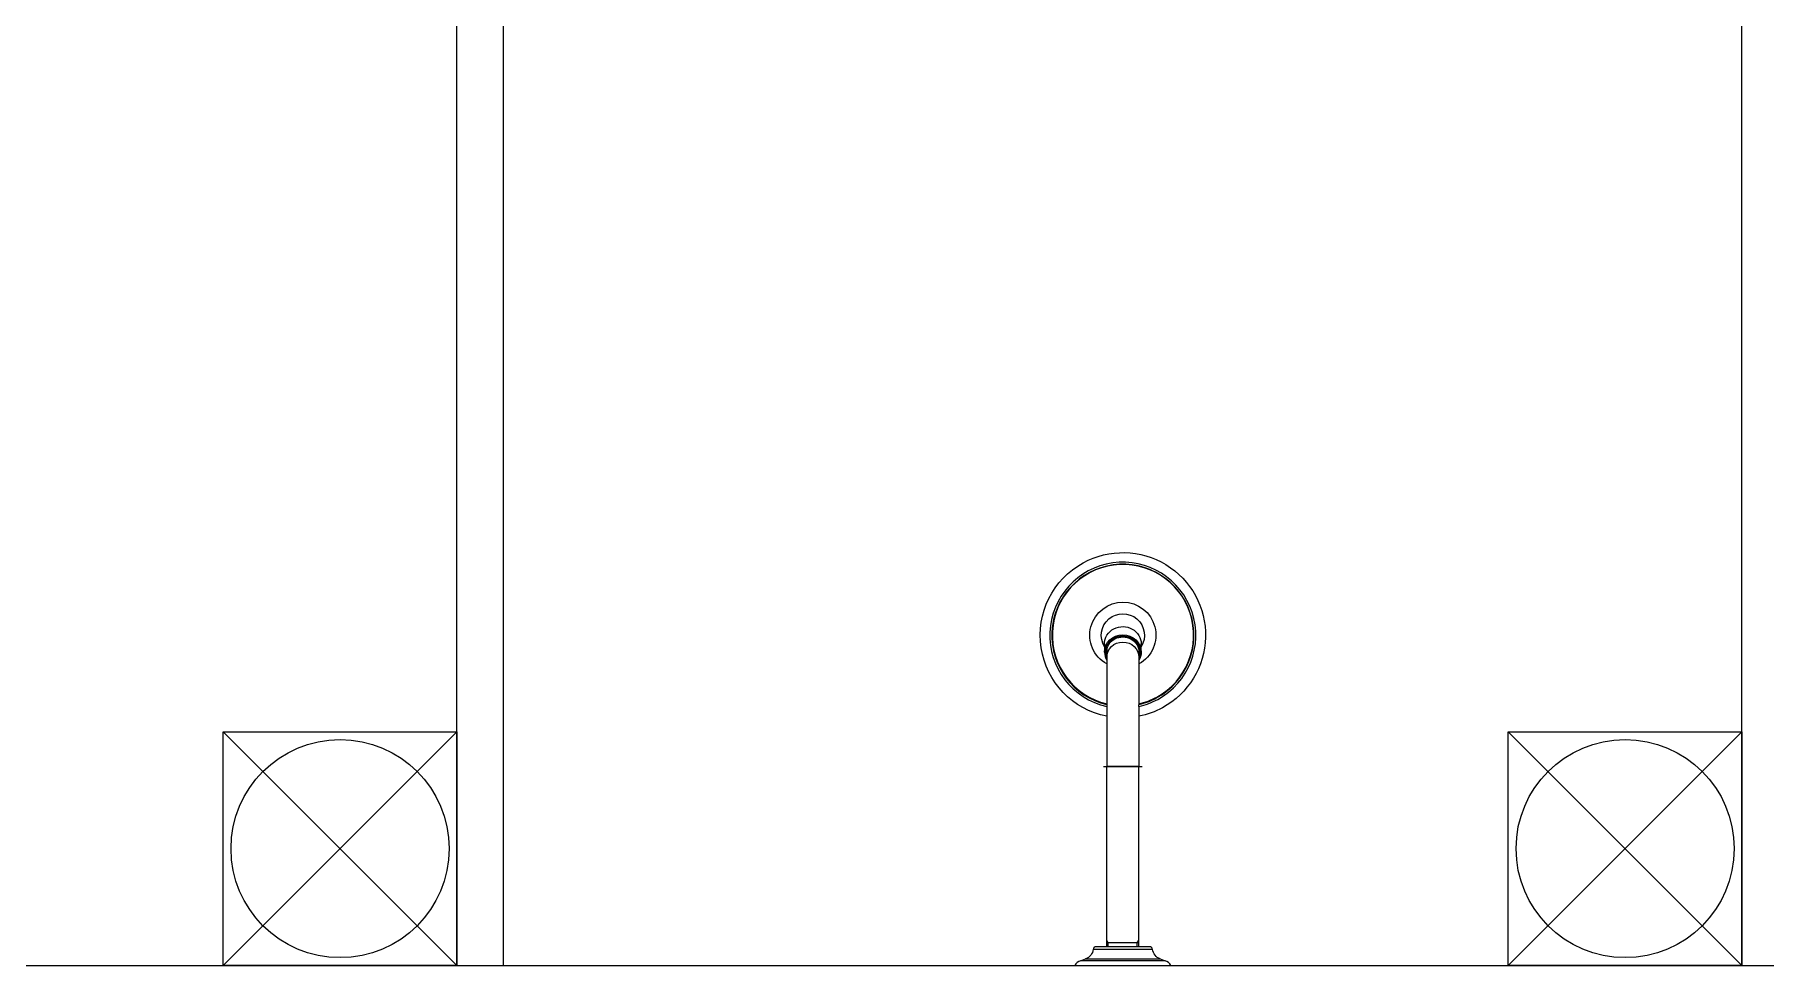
# Model space of a CAD drawing. Header units: millimetres. Extents: x 206 to 837, y 40 to 323.
# Drawn here: x 692.633 to 693.744, y 263.597 to 264.194 of the extents above; entities that cross this region are included whole.
import ezdxf

# ---------------------------------------------------------------- set-up
doc = ezdxf.new("R2010")
doc.units = ezdxf.units.MM
doc.linetypes.add('DASHDOT', pattern=[25.4, 12.7, -6.35, 0, -6.35])
doc.layers.add('I-ARQ', color=8, linetype='Continuous', lineweight=0)

msp = doc.modelspace()

# ---------------------------------------------------------------- linework, layer by layer
at = {"layer": 'I-ARQ'}
for p, q in [((692.904, 263.5968), (692.904, 264.8068)), ((692.934, 263.5968), (692.934, 264.8068)), ((693.729, 263.5968), (693.729, 264.8068)), ((692.904, 263.5968), (692.754, 263.7468)), ((692.904, 263.7468), (692.754, 263.5968)), ((692.754, 263.5968), (692.754, 263.7468)), ((692.754, 263.7468), (692.904, 263.7468)), ((692.904, 263.7468), (692.904, 263.5968)), ((693.729, 263.5968), (693.579, 263.7468)), ((693.729, 263.7468), (693.579, 263.5968)), ((693.579, 263.5968), (693.579, 263.7468)), ((693.579, 263.7468), (693.729, 263.7468)), ((693.729, 263.7468), (693.729, 263.5968)), ((689.684, 263.5968), (695.629, 263.5968)), ((692.904, 263.5968), (692.754, 263.5968)), ((693.729, 263.5968), (693.579, 263.5968))]:
    msp.add_line(p, q, dxfattribs=at)
for points in [[(693.3212, 263.7567, -0.700978), (693.3061, 263.8553, -1), (693.357, 263.7622, -0.07613), (693.3419, 263.7567)], [(693.3419, 263.763, 0.06962), (693.354, 263.7676, 5.480122), (693.3212, 263.763)], [(693.3212, 263.7903, -3.836175), (693.3419, 263.7903)], [(693.3198, 263.8014, -1.802734), (693.3433, 263.8014)], [(693.3506, 263.6071, 0.377188), (693.3486, 263.6088), (693.3144, 263.6088, 0.377188), (693.3125, 263.6071)], [(693.3125, 263.6071, -0.280777), (693.3076, 263.601)], [(693.3555, 263.601, -0.280777), (693.3506, 263.6071)]]:
    msp.add_lwpolyline(points, format="xyb", dxfattribs=at)
at = {"layer": 'I-ARQ', "ltscale": 0.06322}
for points in [[(693.3419, 263.763), (693.3419, 263.7643, 0.067971), (693.3534, 263.7687, 5.429636), (693.3212, 263.7643)], [(693.3419, 263.7903), (693.3419, 263.7647, 0.067551), (693.3533, 263.769, 5.416932), (693.3212, 263.7647)]]:
    msp.add_lwpolyline(points, format="xyb", dxfattribs=at)
at = {"layer": 'I-ARQ', "ltscale": 0.067122}
msp.add_lwpolyline([(693.3198, 263.8032), (693.3198, 263.7977, 0.128945), (693.3212, 263.7926)], format="xyb", dxfattribs=at)
at = {"layer": 'I-ARQ', "ltscale": 0.06322}
for points in [[(693.3212, 263.7998), (693.3212, 263.7903)], [(693.3419, 263.7998), (693.3419, 263.7903)], [(693.3212, 263.7903), (693.3212, 263.7567)], [(693.3419, 263.763), (693.3419, 263.7567)], [(693.3212, 263.7567), (693.3212, 263.7245)], [(693.3419, 263.7567), (693.3419, 263.7245)]]:
    msp.add_lwpolyline(points, dxfattribs=at)
at = {"layer": 'I-ARQ', "ltscale": 0.067121}
for points in [[(693.3433, 263.8014), (693.3433, 263.8032)], [(693.3433, 263.7979), (693.3433, 263.8014)]]:
    msp.add_lwpolyline(points, dxfattribs=at)
at = {"layer": 'I-ARQ', "linetype": 'DASHDOT', "ltscale": 0.30975}
msp.add_lwpolyline([(693.3191, 263.7245), (693.3439, 263.7245)], dxfattribs=at)
at = {"layer": 'I-ARQ'}
for points in [[(693.3212, 263.6088), (693.3212, 263.7245)], [(693.3419, 263.6088), (693.3419, 263.7245)]]:
    msp.add_lwpolyline(points, dxfattribs=at)
at = {"layer": 'I-ARQ', "ltscale": 0.258125}
msp.add_lwpolyline([(693.3419, 263.7245), (693.3212, 263.7245)], dxfattribs=at)
at = {"layer": 'I-ARQ', "ltscale": 0.029062}
for points in [[(693.3222, 263.6088), (693.3222, 263.6112), (693.3212, 263.613)], [(693.3408, 263.6088), (693.3408, 263.6112)]]:
    msp.add_lwpolyline(points, dxfattribs=at)
at = {"layer": 'I-ARQ', "ltscale": 0.242325}
msp.add_lwpolyline([(693.3419, 263.6112), (693.3212, 263.6112)], dxfattribs=at)
at = {"layer": 'I-ARQ', "ltscale": 0.218093}
msp.add_lwpolyline([(693.3408, 263.6112), (693.3234, 263.6112)], dxfattribs=at)
at = {"layer": 'I-ARQ', "ltscale": 0.025813}
msp.add_lwpolyline([(693.3408, 263.6112), (693.3419, 263.613)], dxfattribs=at)
at = {"layer": 'I-ARQ', "ltscale": 0.200747}
msp.add_lwpolyline([(693.3044, 263.5998, 0.164371), (693.3007, 263.5968), (693.3624, 263.5968, 0.164371), (693.3587, 263.5998)], format="xyb", dxfattribs=at)
at = {"layer": 'I-ARQ'}
msp.add_lwpolyline([(693.3587, 263.5998), (693.3044, 263.5998), (693.3076, 263.601), (693.3555, 263.601)], close=True, dxfattribs=at)
at = {"layer": 'I-ARQ', "ltscale": 0.352288}
msp.add_lwpolyline([(693.3506, 263.6071), (693.3125, 263.6071)], dxfattribs=at)
at = {"layer": 'I-ARQ'}
for centre in [(692.829, 263.6718), (693.654, 263.6718)]:
    msp.add_circle(centre, 0.07, dxfattribs=at)
at = {"layer": 'I-ARQ', "extrusion": (-2.21397e-44, -1.84636e-46, -1)}
for centre, major_axis, ratio, start_param, end_param in [((693.3315, 263.7977), (0.0113, 0), 0.939693, 2.733002, 6.691777), ((693.3315, 263.7977), (0.0112, 0), 0.939693, 2.754135, 6.670643), ((693.3315, 263.8032), (0.0118, 0), 0.939693, 3.141564, 4.212389), ((693.3315, 263.7979), (0.0118, 0), 0.939692, 3.141597, 6.283189), ((693.3315, 263.8032), (0.0118, 0), 0.939693, 4.212389, 6.283156), ((693.3315, 263.7978), (0.0105, 0), 0.939693, 4.212389, 6.283156), ((693.3315, 263.7978), (0.0105, 0), 0.939693, 3.141564, 4.212389), ((693.3315, 263.7978), (0.0105, 0), 0.939693, 2.942153, 3.141564), ((693.3315, 263.7947), (0.0103, 0), 0.939693, 3.141593, 6.283185), ((693.3315, 263.7984), (0.00722, 0.00722), 1, 3.73929, 3.900306), ((693.3315, 263.7984), (0.00722, 0.00722), 1, 0.812086, 0.973103), ((693.3315, 263.7979), (-0.0118, 0), 0.942388, 3.140774, 3.638398), ((693.3315, 263.7978), (0.0105, 0), 0.939693, -0.000029, 0.199444)]:
    msp.add_ellipse(centre, major_axis=major_axis, ratio=ratio, start_param=start_param, end_param=end_param, dxfattribs=at)

doc.saveas('drawing.dxf')
